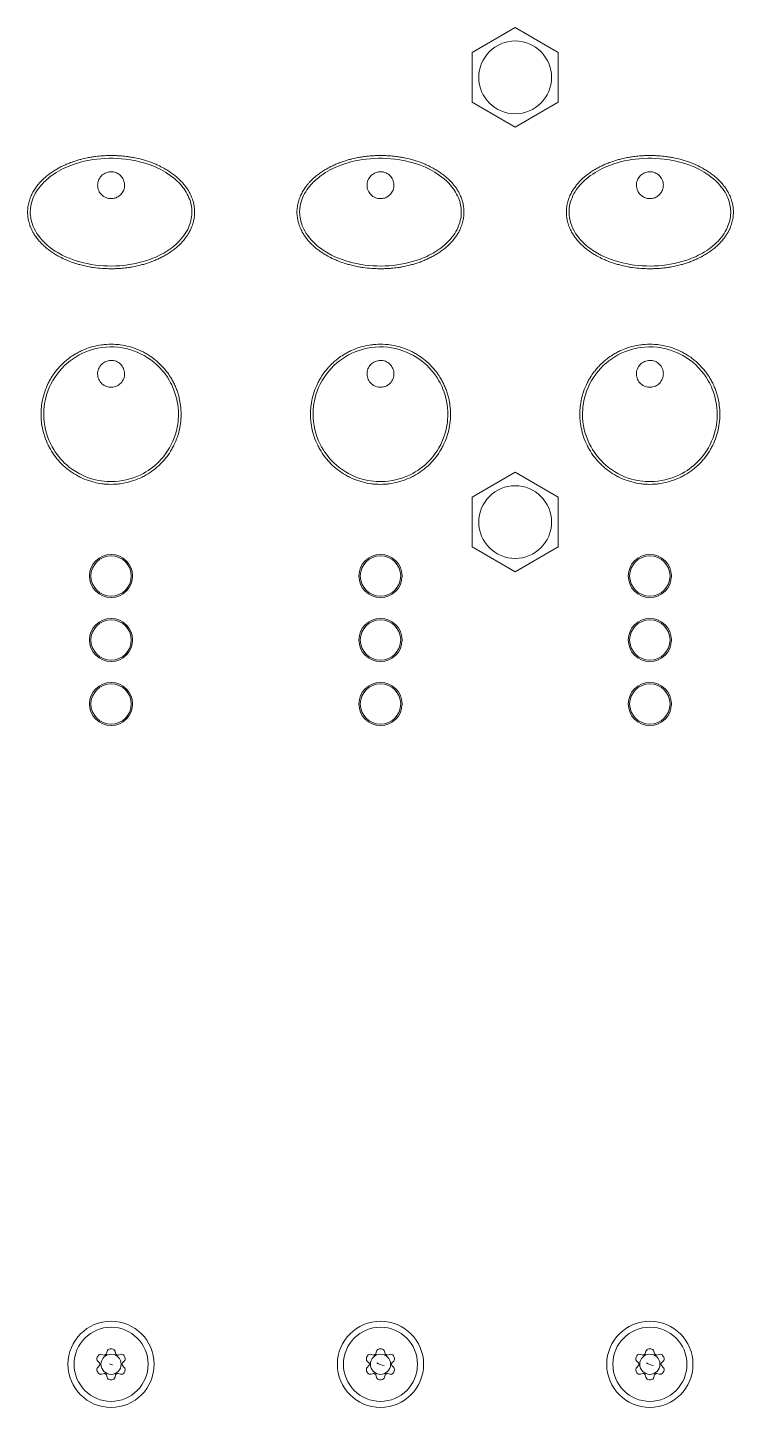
# Model space of a CAD drawing. Header units: millimetres. Extents: x 20 to 1660, y 4 to 1168.
# Drawn here: x 276.2 to 328.6, y 453.7 to 556 of the extents above; entities that cross this region are included whole.
import ezdxf

# ---------------------------------------------------------------- set-up
doc = ezdxf.new("R2010")
doc.units = ezdxf.units.MM
doc.header["$LTSCALE"] = 4
doc.layers.add('Visible Edges(A H Standard)', color=7, linetype='Continuous', lineweight=18)

msp = doc.modelspace()

# ---------------------------------------------------------------- linework, layer by layer
at = {"layer": 'Visible Edges(A H Standard)'}
for p, q in [((312.376, 556.05), (309.176, 554.202)), ((315.576, 554.202), (312.376, 556.05)), ((309.176, 554.202), (309.176, 550.507)), ((315.576, 550.507), (315.576, 554.202)), ((309.176, 550.507), (312.376, 548.659)), ((312.376, 548.659), (315.576, 550.507)), ((312.376, 523.05), (309.176, 521.202)), ((315.576, 521.202), (312.376, 523.05)), ((309.176, 521.202), (309.176, 517.507)), ((315.576, 517.507), (315.576, 521.202)), ((309.176, 517.507), (312.376, 515.659)), ((312.376, 515.659), (315.576, 517.507)), ((282.037, 457.645), (282.084, 457.818)), ((282.669, 457.818), (282.715, 457.645)), ((302.037, 457.645), (302.084, 457.818)), ((302.669, 457.818), (302.715, 457.645)), ((322.037, 457.645), (322.084, 457.818)), ((322.669, 457.818), (322.715, 457.645)), ((281.523, 456.956), (281.396, 457.083)), ((281.396, 456.626), (281.523, 456.753)), ((281.689, 457.59), (281.862, 457.543)), ((282.891, 457.543), (283.064, 457.59)), ((283.357, 457.083), (283.23, 456.956)), ((283.23, 456.753), (283.357, 456.626)), ((301.523, 456.956), (301.396, 457.083)), ((301.396, 456.626), (301.523, 456.753)), ((301.689, 457.59), (301.862, 457.543)), ((302.891, 457.543), (303.064, 457.59)), ((303.357, 457.083), (303.23, 456.956)), ((303.23, 456.753), (303.357, 456.626)), ((321.523, 456.956), (321.396, 457.083)), ((321.396, 456.626), (321.523, 456.753)), ((321.689, 457.59), (321.862, 457.543)), ((322.891, 457.543), (323.064, 457.59)), ((323.357, 457.083), (323.23, 456.956)), ((323.23, 456.753), (323.357, 456.626)), ((281.862, 456.166), (281.689, 456.119)), ((282.084, 455.891), (282.037, 456.064)), ((282.715, 456.064), (282.669, 455.891)), ((283.064, 456.119), (282.891, 456.166)), ((301.862, 456.166), (301.689, 456.119)), ((302.084, 455.891), (302.037, 456.064)), ((302.715, 456.064), (302.669, 455.891)), ((303.064, 456.119), (302.891, 456.166)), ((321.862, 456.166), (321.689, 456.119)), ((322.084, 455.891), (322.037, 456.064)), ((322.715, 456.064), (322.669, 455.891)), ((323.064, 456.119), (322.891, 456.166))]:
    msp.add_line(p, q, dxfattribs=at)
for centre, radius in [((312.376, 552.355), 2.7), ((312.376, 519.355), 2.7), ((282.376, 515.355), 1.6), ((282.376, 515.355), 1.5), ((302.376, 515.355), 1.6), ((302.376, 515.355), 1.5), ((322.376, 515.355), 1.6), ((322.376, 515.355), 1.5), ((282.376, 510.605), 1.6), ((282.376, 510.605), 1.5), ((302.376, 510.605), 1.6), ((302.376, 510.605), 1.5), ((322.376, 510.605), 1.6), ((322.376, 510.605), 1.5), ((282.376, 505.855), 1.6), ((282.376, 505.855), 1.5), ((302.376, 505.855), 1.6), ((302.376, 505.855), 1.5), ((322.376, 505.855), 1.6), ((322.376, 505.855), 1.5), ((282.376, 456.855), 3.2), ((302.376, 456.855), 3.2), ((322.376, 456.855), 3.2), ((282.376, 456.855), 2.75), ((302.376, 456.855), 2.75), ((322.376, 456.855), 2.75), ((282.376, 456.855), 0.75), ((302.376, 456.855), 0.75), ((322.376, 456.855), 0.75)]:
    msp.add_circle(centre, radius, dxfattribs=at)
for centre, radius, start, end in [((282.325, 457.753), 0.25, 93.26057, 165), ((282.376, 456.855), 1.15, 86.73943, 93.26057), ((282.428, 457.753), 0.25, 15, 86.73943), ((302.325, 457.753), 0.25, 93.26057, 165), ((302.376, 456.855), 1.15, 86.73943, 93.26057), ((302.428, 457.753), 0.25, 15, 86.73943), ((322.325, 457.753), 0.25, 93.26057, 165), ((322.376, 456.855), 1.15, 86.73943, 93.26057), ((322.428, 457.753), 0.25, 15, 86.73943), ((281.573, 457.259), 0.25, 153.26057, 225), ((282.376, 456.855), 1.15, 146.73943, 153.26057), ((281.624, 457.348), 0.25, 75, 146.73943), ((281.452, 456.885), 0.1, 358.09804, 45), ((281.452, 456.824), 0.1, 315, 1.90196), ((282.376, 456.855), 0.825, 178.09804, 181.90196), ((281.888, 457.64), 0.1, 255, 301.90196), ((282.376, 456.855), 0.825, 118.09804, 121.90196), ((281.941, 457.671), 0.1, 298.09804, 345), ((282.876, 458.255), 1.5, 245.86322, 254.82913), ((282.812, 457.671), 0.1, 195, 241.90196), ((282.376, 456.855), 0.825, 58.09804, 61.90196), ((282.865, 457.64), 0.1, 238.09804, 285), ((283.129, 457.348), 0.25, 33.26057, 105), ((283.301, 456.885), 0.1, 135, 181.90196), ((282.376, 456.855), 0.825, 358.09804, 1.90196), ((283.301, 456.824), 0.1, 178.09804, 225), ((282.376, 456.855), 1.15, 26.73943, 33.26057), ((283.18, 457.259), 0.25, 315, 26.73943), ((301.573, 457.259), 0.25, 153.26057, 225), ((302.376, 456.855), 1.15, 146.73943, 153.26057), ((301.624, 457.348), 0.25, 75, 146.73943), ((301.452, 456.885), 0.1, 358.09804, 45), ((301.452, 456.824), 0.1, 315, 1.90196), ((302.376, 456.855), 0.825, 178.09804, 181.90196), ((301.888, 457.64), 0.1, 255, 301.90196), ((302.376, 456.855), 0.825, 118.09804, 121.90196), ((301.941, 457.671), 0.1, 298.09804, 345), ((302.876, 458.255), 1.5, 239.44504, 261.24731), ((302.812, 457.671), 0.1, 195, 241.90196), ((302.376, 456.855), 0.825, 58.09804, 61.90196), ((302.865, 457.64), 0.1, 238.09804, 285), ((303.129, 457.348), 0.25, 33.26057, 105), ((303.301, 456.885), 0.1, 135, 181.90196), ((302.376, 456.855), 0.825, 358.09804, 1.90196), ((303.301, 456.824), 0.1, 178.09804, 225), ((302.376, 456.855), 1.15, 26.73943, 33.26057), ((303.18, 457.259), 0.25, 315, 26.73943), ((321.573, 457.259), 0.25, 153.26057, 225), ((322.376, 456.855), 1.15, 146.73943, 153.26057), ((321.624, 457.348), 0.25, 75, 146.73943), ((321.452, 456.885), 0.1, 358.09804, 45), ((321.452, 456.824), 0.1, 315, 1.90196), ((322.376, 456.855), 0.825, 178.09804, 181.90196), ((321.888, 457.64), 0.1, 255, 301.90196), ((322.376, 456.855), 0.825, 118.09804, 121.90196), ((321.941, 457.671), 0.1, 298.09804, 345), ((322.876, 458.255), 1.5, 239.44504, 261.24731), ((322.812, 457.671), 0.1, 195, 241.90196), ((322.376, 456.855), 0.825, 58.09804, 61.90196), ((322.865, 457.64), 0.1, 238.09804, 285), ((323.129, 457.348), 0.25, 33.26057, 105), ((323.301, 456.885), 0.1, 135, 181.90196), ((322.376, 456.855), 0.825, 358.09804, 1.90196), ((323.301, 456.824), 0.1, 178.09804, 225), ((322.376, 456.855), 1.15, 26.73943, 33.26057), ((323.18, 457.259), 0.25, 315, 26.73943), ((281.573, 456.45), 0.25, 135, 206.73943), ((282.376, 456.855), 1.15, 206.73943, 213.26057), ((281.624, 456.361), 0.25, 213.26057, 285), ((281.888, 456.069), 0.1, 58.09804, 105), ((282.376, 456.855), 0.825, 238.09804, 241.90196), ((281.941, 456.039), 0.1, 15, 61.90196), ((282.325, 455.956), 0.25, 195, 266.73943), ((282.376, 456.855), 1.15, 266.73943, 273.26057), ((282.428, 455.956), 0.25, 273.26057, 345), ((282.812, 456.039), 0.1, 118.09804, 165), ((282.376, 456.855), 0.825, 298.09804, 301.90196), ((282.865, 456.069), 0.1, 75, 121.90196), ((283.129, 456.361), 0.25, 255, 326.73943), ((282.376, 456.855), 1.15, 326.73943, 333.26057), ((283.18, 456.45), 0.25, 333.26057, 45), ((301.573, 456.45), 0.25, 135, 206.73943), ((302.376, 456.855), 1.15, 206.73943, 213.26057), ((301.624, 456.361), 0.25, 213.26057, 285), ((301.888, 456.069), 0.1, 58.09804, 105), ((302.376, 456.855), 0.825, 238.09804, 241.90196), ((301.941, 456.039), 0.1, 15, 61.90196), ((302.325, 455.956), 0.25, 195, 266.73943), ((302.376, 456.855), 1.15, 266.73943, 273.26057), ((302.428, 455.956), 0.25, 273.26057, 345), ((302.812, 456.039), 0.1, 118.09804, 165), ((302.376, 456.855), 0.825, 298.09804, 301.90196), ((302.865, 456.069), 0.1, 75, 121.90196), ((303.129, 456.361), 0.25, 255, 326.73943), ((302.376, 456.855), 1.15, 326.73943, 333.26057), ((303.18, 456.45), 0.25, 333.26057, 45), ((321.573, 456.45), 0.25, 135, 206.73943), ((322.376, 456.855), 1.15, 206.73943, 213.26057), ((321.624, 456.361), 0.25, 213.26057, 285), ((321.888, 456.069), 0.1, 58.09804, 105), ((322.376, 456.855), 0.825, 238.09804, 241.90196), ((321.941, 456.039), 0.1, 15, 61.90196), ((322.325, 455.956), 0.25, 195, 266.73943), ((322.376, 456.855), 1.15, 266.73943, 273.26057), ((322.428, 455.956), 0.25, 273.26057, 345), ((322.812, 456.039), 0.1, 118.09804, 165), ((322.376, 456.855), 0.825, 298.09804, 301.90196), ((322.865, 456.069), 0.1, 75, 121.90196), ((323.129, 456.361), 0.25, 255, 326.73943), ((322.376, 456.855), 1.15, 326.73943, 333.26057), ((323.18, 456.45), 0.25, 333.26057, 45)]:
    msp.add_arc(centre, radius, start, end, dxfattribs=at)
for points, knots in [([(276.176, 542.355), (276.176, 542.486), (276.195, 542.748), (276.261, 543.068), (276.356, 543.375), (276.453, 543.609), (276.597, 543.887), (276.728, 544.097), (276.889, 544.318), (277.004, 544.458), (277.122, 544.59), (277.203, 544.675), (277.327, 544.799), (277.456, 544.917), (277.655, 545.084), (277.838, 545.223), (278.072, 545.384), (278.263, 545.504), (278.507, 545.642), (278.704, 545.744), (278.955, 545.862), (279.157, 545.948), (279.463, 546.067), (279.774, 546.172), (280.193, 546.29), (280.51, 546.363), (280.828, 546.423), (281.04, 546.457), (281.36, 546.5), (281.681, 546.531), (282.164, 546.557), (282.594, 546.557), (283.077, 546.531), (283.397, 546.5), (283.716, 546.457), (283.929, 546.423), (284.247, 546.363), (284.565, 546.291), (285.036, 546.158), (285.449, 546.014), (285.903, 545.818), (286.2, 545.668), (286.49, 545.503), (286.68, 545.385), (286.914, 545.224), (287.097, 545.086), (287.319, 544.9), (287.489, 544.74), (287.671, 544.548), (287.787, 544.413), (287.898, 544.271), (287.969, 544.174), (288.072, 544.022), (288.168, 543.863), (288.283, 543.641), (288.359, 543.467), (288.424, 543.287), (288.462, 543.164), (288.511, 542.976), (288.547, 542.783), (288.578, 542.489), (288.579, 542.225), (288.545, 541.899), (288.491, 541.643), (288.411, 541.381), (288.353, 541.232), (288.303, 541.116), (288.276, 541.059), (288.235, 540.974), (288.191, 540.892), (288.107, 540.744), (288.008, 540.589), (287.847, 540.367), (287.693, 540.184), (287.49, 539.97), (287.319, 539.81), (287.098, 539.624), (286.916, 539.486), (286.682, 539.326), (286.491, 539.207), (286.247, 539.068), (286.049, 538.965), (285.798, 538.847), (285.595, 538.761), (285.34, 538.662), (285.135, 538.59), (284.876, 538.508), (284.667, 538.449), (284.351, 538.369), (284.033, 538.303), (283.607, 538.234), (283.286, 538.198), (282.966, 538.172), (282.752, 538.161), (282.43, 538.153), (282.107, 538.155), (281.624, 538.181), (281.196, 538.226), (280.717, 538.304), (280.401, 538.37), (280.086, 538.449), (279.876, 538.508), (279.564, 538.606), (279.255, 538.718), (278.849, 538.892), (278.552, 539.041), (278.262, 539.206), (278.071, 539.325), (277.837, 539.486), (277.654, 539.625), (277.433, 539.811), (277.263, 539.97), (277.059, 540.185), (276.905, 540.369), (276.744, 540.59), (276.645, 540.744), (276.553, 540.905), (276.496, 541.016), (276.431, 541.158), (276.382, 541.274), (276.328, 541.425), (276.29, 541.548), (276.242, 541.737), (276.193, 541.993), (276.176, 542.223), (276.176, 542.355)], [-2.7242096, -2.7242096, -2.7242096, -2.7242096, -2.6958324, -2.6674552, -2.6532666, -2.6248894, -2.6107008, -2.5823237, -2.5681351, -2.5468522, -2.5397579, -2.5255693, -2.518475, -2.4971921, -2.4830035, -2.4546263, -2.4404377, -2.4120606, -2.397872, -2.3694948, -2.3553062, -2.326929, -2.3127404, -2.2701747, -2.2417975, -2.1992317, -2.1850431, -2.1566659, -2.1424773, -2.0999116, -2.0715344, -2.01478, -1.9864028, -1.943837, -1.9296485, -1.9012713, -1.8870827, -1.8445169, -1.8161397, -1.7593854, -1.7310082, -1.6884424, -1.6742538, -1.6458766, -1.631688, -1.6033108, -1.5891223, -1.5607451, -1.5465565, -1.5252736, -1.5181793, -1.5039907, -1.4968964, -1.4756135, -1.4614249, -1.440142, -1.4330477, -1.4188592, -1.4117649, -1.390482, -1.3762934, -1.3479162, -1.3337276, -1.3053504, -1.2911618, -1.2734261, -1.2698789, -1.2627846, -1.2592375, -1.2485961, -1.2415018, -1.2202189, -1.2060303, -1.1776531, -1.1634645, -1.1350873, -1.1208987, -1.0925216, -1.078333, -1.0499558, -1.0357672, -1.00739, -0.9932014, -0.9648242, -0.9506356, -0.9222585, -0.9080699, -0.8796927, -0.8655041, -0.8229383, -0.7945611, -0.7519954, -0.7378068, -0.7094296, -0.695241, -0.6526752, -0.624298, -0.5675437, -0.5391665, -0.4966007, -0.4824121, -0.4540349, -0.4398463, -0.3972806, -0.3689034, -0.3263376, -0.312149, -0.2837718, -0.2695832, -0.2412061, -0.2270175, -0.1986403, -0.1844517, -0.1560745, -0.1418859, -0.120603, -0.1135087, -0.0993201, -0.0922258, -0.0780373, -0.070943, -0.0567544, -0.0496601, -0.0283772, 0, 0, 0, 0]), ([(276.376, 542.355), (276.376, 542.006), (276.449, 541.652), (276.782, 540.81), (277.128, 540.366), (277.817, 539.733), (278.147, 539.502), (279.152, 538.931), (279.878, 538.682), (281.402, 538.369), (282.22, 538.32), (283.798, 538.434), (284.576, 538.591), (285.754, 539.031), (286.189, 539.243), (286.995, 539.773), (287.37, 540.092), (287.826, 540.669), (287.955, 540.865), (288.227, 541.402), (288.34, 541.776), (288.394, 542.483), (288.354, 542.824), (288.144, 543.527), (287.944, 543.885), (287.346, 544.656), (286.893, 545.023), (285.499, 545.869), (284.467, 546.168), (282.633, 546.388), (281.812, 546.374), (280.46, 546.164), (279.908, 546.023), (278.884, 545.629), (278.407, 545.385), (277.694, 544.869), (277.439, 544.646), (276.93, 544.073), (276.684, 543.692), (276.434, 542.98), (276.376, 542.666), (276.376, 542.355)], [-2.7242096, -2.7242096, -2.7242096, -2.7242096, -2.6428086, -2.6428086, -2.5075609, -2.5075609, -2.4044367, -2.4044367, -2.2031544, -2.2031544, -1.9846818, -1.9846818, -1.7742985, -1.7742985, -1.6484195, -1.6484195, -1.5234998, -1.5234998, -1.4664803, -1.4664803, -1.3777594, -1.3777594, -1.300756, -1.300756, -1.2040727, -1.2040727, -1.0576754, -1.0576754, -0.7763993, -0.7763993, -0.5575586, -0.5575586, -0.4063312, -0.4063312, -0.265677, -0.265677, -0.1797185, -0.1797185, -0.072553, -0.072553, 0, 0, 0, 0]), ([(296.176, 542.355), (296.176, 542.486), (296.195, 542.748), (296.261, 543.068), (296.356, 543.375), (296.453, 543.609), (296.597, 543.887), (296.728, 544.097), (296.889, 544.318), (297.004, 544.458), (297.122, 544.59), (297.203, 544.675), (297.327, 544.799), (297.456, 544.917), (297.655, 545.084), (297.838, 545.223), (298.072, 545.384), (298.263, 545.504), (298.507, 545.642), (298.704, 545.744), (298.955, 545.862), (299.157, 545.948), (299.463, 546.067), (299.774, 546.172), (300.193, 546.29), (300.51, 546.363), (300.828, 546.423), (301.04, 546.457), (301.36, 546.5), (301.681, 546.531), (302.164, 546.557), (302.594, 546.557), (303.077, 546.531), (303.397, 546.5), (303.716, 546.457), (303.929, 546.423), (304.247, 546.363), (304.565, 546.291), (305.036, 546.158), (305.449, 546.014), (305.903, 545.818), (306.2, 545.668), (306.49, 545.503), (306.68, 545.385), (306.914, 545.224), (307.097, 545.086), (307.319, 544.9), (307.489, 544.74), (307.671, 544.548), (307.787, 544.413), (307.898, 544.271), (307.969, 544.174), (308.072, 544.022), (308.168, 543.863), (308.283, 543.641), (308.359, 543.467), (308.424, 543.287), (308.462, 543.164), (308.511, 542.976), (308.547, 542.783), (308.578, 542.489), (308.579, 542.225), (308.545, 541.899), (308.491, 541.643), (308.411, 541.381), (308.353, 541.232), (308.303, 541.116), (308.276, 541.059), (308.235, 540.974), (308.191, 540.892), (308.107, 540.744), (308.008, 540.589), (307.847, 540.367), (307.693, 540.184), (307.49, 539.97), (307.319, 539.81), (307.098, 539.624), (306.916, 539.486), (306.682, 539.326), (306.491, 539.207), (306.247, 539.068), (306.049, 538.965), (305.798, 538.847), (305.595, 538.761), (305.34, 538.662), (305.135, 538.59), (304.876, 538.508), (304.667, 538.449), (304.351, 538.369), (304.033, 538.303), (303.607, 538.234), (303.286, 538.198), (302.966, 538.172), (302.752, 538.161), (302.43, 538.153), (302.107, 538.155), (301.624, 538.181), (301.196, 538.226), (300.717, 538.304), (300.401, 538.37), (300.086, 538.449), (299.876, 538.508), (299.564, 538.606), (299.255, 538.718), (298.849, 538.892), (298.552, 539.041), (298.262, 539.206), (298.071, 539.325), (297.837, 539.486), (297.654, 539.625), (297.433, 539.811), (297.263, 539.97), (297.059, 540.185), (296.905, 540.369), (296.744, 540.59), (296.645, 540.744), (296.553, 540.905), (296.496, 541.016), (296.431, 541.158), (296.382, 541.274), (296.328, 541.425), (296.29, 541.548), (296.242, 541.737), (296.193, 541.993), (296.176, 542.223), (296.176, 542.355)], [-2.7242096, -2.7242096, -2.7242096, -2.7242096, -2.6958324, -2.6674552, -2.6532666, -2.6248894, -2.6107008, -2.5823237, -2.5681351, -2.5468522, -2.5397579, -2.5255693, -2.518475, -2.4971921, -2.4830035, -2.4546263, -2.4404377, -2.4120606, -2.397872, -2.3694948, -2.3553062, -2.326929, -2.3127404, -2.2701747, -2.2417975, -2.1992317, -2.1850431, -2.1566659, -2.1424773, -2.0999116, -2.0715344, -2.01478, -1.9864028, -1.943837, -1.9296485, -1.9012713, -1.8870827, -1.8445169, -1.8161397, -1.7593854, -1.7310082, -1.6884424, -1.6742538, -1.6458766, -1.631688, -1.6033108, -1.5891223, -1.5607451, -1.5465565, -1.5252736, -1.5181793, -1.5039907, -1.4968964, -1.4756135, -1.4614249, -1.440142, -1.4330477, -1.4188592, -1.4117649, -1.390482, -1.3762934, -1.3479162, -1.3337276, -1.3053504, -1.2911618, -1.2734261, -1.2698789, -1.2627846, -1.2592375, -1.2485961, -1.2415018, -1.2202189, -1.2060303, -1.1776531, -1.1634645, -1.1350873, -1.1208987, -1.0925216, -1.078333, -1.0499558, -1.0357672, -1.00739, -0.9932014, -0.9648242, -0.9506356, -0.9222585, -0.9080699, -0.8796927, -0.8655041, -0.8229383, -0.7945611, -0.7519954, -0.7378068, -0.7094296, -0.695241, -0.6526752, -0.624298, -0.5675437, -0.5391665, -0.4966007, -0.4824121, -0.4540349, -0.4398463, -0.3972806, -0.3689034, -0.3263376, -0.312149, -0.2837718, -0.2695832, -0.2412061, -0.2270175, -0.1986403, -0.1844517, -0.1560745, -0.1418859, -0.120603, -0.1135087, -0.0993201, -0.0922258, -0.0780373, -0.070943, -0.0567544, -0.0496601, -0.0283772, 0, 0, 0, 0]), ([(296.376, 542.355), (296.376, 542.006), (296.449, 541.652), (296.782, 540.81), (297.128, 540.366), (297.817, 539.733), (298.147, 539.502), (299.152, 538.931), (299.878, 538.682), (301.402, 538.369), (302.22, 538.32), (303.798, 538.434), (304.576, 538.591), (305.754, 539.031), (306.189, 539.243), (306.995, 539.773), (307.37, 540.092), (307.826, 540.669), (307.955, 540.865), (308.227, 541.402), (308.34, 541.776), (308.394, 542.483), (308.354, 542.824), (308.144, 543.527), (307.944, 543.885), (307.346, 544.656), (306.893, 545.023), (305.499, 545.869), (304.467, 546.168), (302.633, 546.388), (301.812, 546.374), (300.46, 546.164), (299.908, 546.023), (298.884, 545.629), (298.407, 545.385), (297.694, 544.869), (297.439, 544.646), (296.93, 544.073), (296.684, 543.692), (296.434, 542.98), (296.376, 542.666), (296.376, 542.355)], [-2.7242096, -2.7242096, -2.7242096, -2.7242096, -2.6428086, -2.6428086, -2.5075609, -2.5075609, -2.4044367, -2.4044367, -2.2031544, -2.2031544, -1.9846818, -1.9846818, -1.7742985, -1.7742985, -1.6484195, -1.6484195, -1.5234998, -1.5234998, -1.4664803, -1.4664803, -1.3777594, -1.3777594, -1.300756, -1.300756, -1.2040727, -1.2040727, -1.0576754, -1.0576754, -0.7763993, -0.7763993, -0.5575586, -0.5575586, -0.4063312, -0.4063312, -0.265677, -0.265677, -0.1797185, -0.1797185, -0.072553, -0.072553, 0, 0, 0, 0]), ([(316.176, 542.355), (316.176, 542.486), (316.195, 542.748), (316.261, 543.068), (316.356, 543.375), (316.453, 543.609), (316.597, 543.887), (316.728, 544.097), (316.889, 544.318), (317.004, 544.458), (317.122, 544.59), (317.203, 544.675), (317.327, 544.799), (317.456, 544.917), (317.655, 545.084), (317.838, 545.223), (318.072, 545.384), (318.263, 545.504), (318.507, 545.642), (318.704, 545.744), (318.955, 545.862), (319.157, 545.948), (319.463, 546.067), (319.774, 546.172), (320.193, 546.29), (320.51, 546.363), (320.828, 546.423), (321.04, 546.457), (321.36, 546.5), (321.681, 546.531), (322.164, 546.557), (322.594, 546.557), (323.077, 546.531), (323.397, 546.5), (323.716, 546.457), (323.929, 546.423), (324.247, 546.363), (324.565, 546.291), (325.036, 546.158), (325.449, 546.014), (325.903, 545.818), (326.2, 545.668), (326.49, 545.503), (326.68, 545.385), (326.914, 545.224), (327.097, 545.086), (327.319, 544.9), (327.489, 544.74), (327.671, 544.548), (327.787, 544.413), (327.898, 544.271), (327.969, 544.174), (328.072, 544.022), (328.168, 543.863), (328.283, 543.641), (328.359, 543.467), (328.424, 543.287), (328.462, 543.164), (328.511, 542.976), (328.547, 542.783), (328.578, 542.489), (328.579, 542.225), (328.545, 541.899), (328.491, 541.643), (328.411, 541.381), (328.353, 541.232), (328.303, 541.116), (328.276, 541.059), (328.235, 540.974), (328.191, 540.892), (328.107, 540.744), (328.008, 540.589), (327.847, 540.367), (327.693, 540.184), (327.49, 539.97), (327.319, 539.81), (327.098, 539.624), (326.916, 539.486), (326.682, 539.326), (326.491, 539.207), (326.247, 539.068), (326.049, 538.965), (325.798, 538.847), (325.595, 538.761), (325.34, 538.662), (325.135, 538.59), (324.876, 538.508), (324.667, 538.449), (324.351, 538.369), (324.033, 538.303), (323.607, 538.234), (323.286, 538.198), (322.966, 538.172), (322.752, 538.161), (322.43, 538.153), (322.107, 538.155), (321.624, 538.181), (321.196, 538.226), (320.717, 538.304), (320.401, 538.37), (320.086, 538.449), (319.876, 538.508), (319.564, 538.606), (319.255, 538.718), (318.849, 538.892), (318.552, 539.041), (318.262, 539.206), (318.071, 539.325), (317.837, 539.486), (317.654, 539.625), (317.433, 539.811), (317.263, 539.97), (317.059, 540.185), (316.905, 540.369), (316.744, 540.59), (316.645, 540.744), (316.553, 540.905), (316.496, 541.016), (316.431, 541.158), (316.382, 541.274), (316.328, 541.425), (316.29, 541.548), (316.242, 541.737), (316.193, 541.993), (316.176, 542.223), (316.176, 542.355)], [-2.7242096, -2.7242096, -2.7242096, -2.7242096, -2.6958324, -2.6674552, -2.6532666, -2.6248894, -2.6107008, -2.5823237, -2.5681351, -2.5468522, -2.5397579, -2.5255693, -2.518475, -2.4971921, -2.4830035, -2.4546263, -2.4404377, -2.4120606, -2.397872, -2.3694948, -2.3553062, -2.326929, -2.3127404, -2.2701747, -2.2417975, -2.1992317, -2.1850431, -2.1566659, -2.1424773, -2.0999116, -2.0715344, -2.01478, -1.9864028, -1.943837, -1.9296485, -1.9012713, -1.8870827, -1.8445169, -1.8161397, -1.7593854, -1.7310082, -1.6884424, -1.6742538, -1.6458766, -1.631688, -1.6033108, -1.5891223, -1.5607451, -1.5465565, -1.5252736, -1.5181793, -1.5039907, -1.4968964, -1.4756135, -1.4614249, -1.440142, -1.4330477, -1.4188592, -1.4117649, -1.390482, -1.3762934, -1.3479162, -1.3337276, -1.3053504, -1.2911618, -1.2734261, -1.2698789, -1.2627846, -1.2592375, -1.2485961, -1.2415018, -1.2202189, -1.2060303, -1.1776531, -1.1634645, -1.1350873, -1.1208987, -1.0925216, -1.078333, -1.0499558, -1.0357672, -1.00739, -0.9932014, -0.9648242, -0.9506356, -0.9222585, -0.9080699, -0.8796927, -0.8655041, -0.8229383, -0.7945611, -0.7519954, -0.7378068, -0.7094296, -0.695241, -0.6526752, -0.624298, -0.5675437, -0.5391665, -0.4966007, -0.4824121, -0.4540349, -0.4398463, -0.3972806, -0.3689034, -0.3263376, -0.312149, -0.2837718, -0.2695832, -0.2412061, -0.2270175, -0.1986403, -0.1844517, -0.1560745, -0.1418859, -0.120603, -0.1135087, -0.0993201, -0.0922258, -0.0780373, -0.070943, -0.0567544, -0.0496601, -0.0283772, 0, 0, 0, 0]), ([(316.376, 542.355), (316.376, 542.006), (316.449, 541.652), (316.782, 540.81), (317.128, 540.366), (317.817, 539.733), (318.147, 539.502), (319.152, 538.931), (319.878, 538.682), (321.402, 538.369), (322.22, 538.32), (323.798, 538.434), (324.576, 538.591), (325.754, 539.031), (326.189, 539.243), (326.995, 539.773), (327.37, 540.092), (327.826, 540.669), (327.955, 540.865), (328.227, 541.402), (328.34, 541.776), (328.394, 542.483), (328.354, 542.824), (328.144, 543.527), (327.944, 543.885), (327.346, 544.656), (326.893, 545.023), (325.499, 545.869), (324.467, 546.168), (322.633, 546.388), (321.812, 546.374), (320.46, 546.164), (319.908, 546.023), (318.884, 545.629), (318.407, 545.385), (317.694, 544.869), (317.439, 544.646), (316.93, 544.073), (316.684, 543.692), (316.434, 542.98), (316.376, 542.666), (316.376, 542.355)], [-2.7242096, -2.7242096, -2.7242096, -2.7242096, -2.6428086, -2.6428086, -2.5075609, -2.5075609, -2.4044367, -2.4044367, -2.2031544, -2.2031544, -1.9846818, -1.9846818, -1.7742985, -1.7742985, -1.6484195, -1.6484195, -1.5234998, -1.5234998, -1.4664803, -1.4664803, -1.3777594, -1.3777594, -1.300756, -1.300756, -1.2040727, -1.2040727, -1.0576754, -1.0576754, -0.7763993, -0.7763993, -0.5575586, -0.5575586, -0.4063312, -0.4063312, -0.265677, -0.265677, -0.1797185, -0.1797185, -0.072553, -0.072553, 0, 0, 0, 0]), ([(281.454, 544.74), (281.496, 544.842), (281.556, 544.937), (281.716, 545.116), (281.82, 545.196), (282.027, 545.297), (282.124, 545.327), (282.314, 545.357), (282.405, 545.358), (282.591, 545.336), (282.684, 545.311), (282.881, 545.226), (282.98, 545.16), (283.162, 544.988), (283.238, 544.878), (283.345, 544.636), (283.374, 544.504), (283.378, 544.244), (283.356, 544.117), (283.266, 543.882), (283.201, 543.776), (283.032, 543.588), (282.927, 543.51), (282.721, 543.41), (282.625, 543.381), (282.435, 543.352), (282.344, 543.351), (282.158, 543.374), (282.064, 543.4), (281.865, 543.487), (281.765, 543.554), (281.585, 543.729), (281.509, 543.839), (281.405, 544.083), (281.377, 544.215), (281.375, 544.475), (281.399, 544.602), (281.446, 544.721), (281.448, 544.727), (281.451, 544.734), (281.454, 544.74)], [-0.62861719, -0.62861719, -0.62861719, -0.62861719, -0.59533888, -0.59533888, -0.55632683, -0.55632683, -0.52606775, -0.52606775, -0.49881138, -0.49881138, -0.46993981, -0.46993981, -0.43446042, -0.43446042, -0.39471214, -0.39471214, -0.35471931, -0.35471931, -0.31633221, -0.31633221, -0.27920398, -0.27920398, -0.24044866, -0.24044866, -0.21035148, -0.21035148, -0.18306882, -0.18306882, -0.15397069, -0.15397069, -0.1180901, -0.1180901, -0.07838253, -0.07838253, -0.03842421, -0.03842421, 0, 0, 0, 0.00208616, 0.00208616, 0.00208616, 0.00208616]), ([(301.454, 544.74), (301.496, 544.842), (301.556, 544.937), (301.716, 545.116), (301.82, 545.196), (302.027, 545.297), (302.124, 545.327), (302.314, 545.357), (302.405, 545.358), (302.591, 545.336), (302.684, 545.311), (302.881, 545.226), (302.98, 545.16), (303.162, 544.988), (303.238, 544.878), (303.345, 544.636), (303.374, 544.504), (303.378, 544.244), (303.356, 544.117), (303.266, 543.882), (303.201, 543.776), (303.032, 543.588), (302.927, 543.51), (302.721, 543.41), (302.625, 543.381), (302.435, 543.352), (302.344, 543.351), (302.158, 543.374), (302.064, 543.4), (301.865, 543.487), (301.765, 543.554), (301.585, 543.729), (301.509, 543.839), (301.405, 544.083), (301.377, 544.215), (301.375, 544.475), (301.399, 544.602), (301.446, 544.721), (301.448, 544.727), (301.451, 544.734), (301.454, 544.74)], [-0.62861719, -0.62861719, -0.62861719, -0.62861719, -0.59533888, -0.59533888, -0.55632683, -0.55632683, -0.52606775, -0.52606775, -0.49881138, -0.49881138, -0.46993981, -0.46993981, -0.43446042, -0.43446042, -0.39471214, -0.39471214, -0.35471931, -0.35471931, -0.31633221, -0.31633221, -0.27920398, -0.27920398, -0.24044866, -0.24044866, -0.21035148, -0.21035148, -0.18306882, -0.18306882, -0.15397069, -0.15397069, -0.1180901, -0.1180901, -0.07838253, -0.07838253, -0.03842421, -0.03842421, 0, 0, 0, 0.00208616, 0.00208616, 0.00208616, 0.00208616]), ([(321.454, 544.74), (321.496, 544.842), (321.556, 544.937), (321.716, 545.116), (321.82, 545.196), (322.027, 545.297), (322.124, 545.327), (322.314, 545.357), (322.405, 545.358), (322.591, 545.336), (322.684, 545.311), (322.881, 545.226), (322.98, 545.16), (323.162, 544.988), (323.238, 544.878), (323.345, 544.636), (323.374, 544.504), (323.378, 544.244), (323.356, 544.117), (323.266, 543.882), (323.201, 543.776), (323.032, 543.588), (322.927, 543.51), (322.721, 543.41), (322.625, 543.381), (322.435, 543.352), (322.344, 543.351), (322.158, 543.374), (322.064, 543.4), (321.865, 543.487), (321.765, 543.554), (321.585, 543.729), (321.509, 543.839), (321.405, 544.083), (321.377, 544.215), (321.375, 544.475), (321.399, 544.602), (321.446, 544.721), (321.448, 544.727), (321.451, 544.734), (321.454, 544.74)], [-0.62861719, -0.62861719, -0.62861719, -0.62861719, -0.59533888, -0.59533888, -0.55632683, -0.55632683, -0.52606775, -0.52606775, -0.49881138, -0.49881138, -0.46993981, -0.46993981, -0.43446042, -0.43446042, -0.39471214, -0.39471214, -0.35471931, -0.35471931, -0.31633221, -0.31633221, -0.27920398, -0.27920398, -0.24044866, -0.24044866, -0.21035148, -0.21035148, -0.18306882, -0.18306882, -0.15397069, -0.15397069, -0.1180901, -0.1180901, -0.07838253, -0.07838253, -0.03842421, -0.03842421, 0, 0, 0, 0.00208616, 0.00208616, 0.00208616, 0.00208616]), ([(287.576, 527.355), (287.576, 527.129), (287.547, 526.677), (287.436, 526.119), (287.271, 525.574), (287.097, 525.154), (286.83, 524.654), (286.578, 524.276), (286.219, 523.838), (285.898, 523.517), (285.46, 523.157), (285.082, 522.903), (284.58, 522.635), (284.159, 522.461), (283.617, 522.296), (283.171, 522.207), (282.606, 522.151), (282.151, 522.151), (281.587, 522.206), (281.141, 522.294), (280.596, 522.46), (280.176, 522.634), (279.676, 522.901), (279.298, 523.153), (278.858, 523.513), (278.537, 523.835), (278.177, 524.273), (277.924, 524.651), (277.656, 525.153), (277.482, 525.573), (277.318, 526.116), (277.229, 526.561), (277.173, 527.126), (277.173, 527.581), (277.228, 528.145), (277.317, 528.591), (277.482, 529.135), (277.656, 529.556), (277.897, 530.006), (278.082, 530.293), (278.284, 530.566), (278.428, 530.741), (278.656, 530.993), (278.901, 531.23), (279.252, 531.518), (279.533, 531.712), (279.825, 531.887), (280.025, 531.994), (280.332, 532.14), (280.647, 532.265), (281.134, 532.412), (281.58, 532.501), (282.145, 532.557), (282.601, 532.558), (283.167, 532.503), (283.613, 532.414), (284.155, 532.25), (284.575, 532.076), (285.077, 531.808), (285.457, 531.555), (285.895, 531.194), (286.216, 530.873), (286.541, 530.478), (286.735, 530.198), (286.91, 529.906), (287.017, 529.705), (287.138, 529.449), (287.225, 529.241), (287.32, 528.974), (287.385, 528.756), (287.468, 528.426), (287.55, 527.977), (287.576, 527.58), (287.576, 527.355)], [-3.1524134, -3.1524134, -3.1524134, -3.1524134, -3.0867381, -3.0210628, -2.9882252, -2.9225499, -2.8897123, -2.824037, -2.7911994, -2.7255241, -2.6926864, -2.6270112, -2.5941735, -2.5284982, -2.4956606, -2.4299853, -2.3971477, -2.3314724, -2.2986348, -2.2329595, -2.2001218, -2.1344466, -2.1016089, -2.0359336, -2.003096, -1.9374207, -1.9045831, -1.8389078, -1.8060702, -1.7403949, -1.7075573, -1.641882, -1.6090443, -1.5433691, -1.5105314, -1.4448561, -1.4120185, -1.3463432, -1.3135056, -1.2642491, -1.2478303, -1.2149927, -1.1985738, -1.1493174, -1.1164797, -1.0672233, -1.0508045, -1.0179668, -1.001548, -0.9522915, -0.9194539, -0.8537786, -0.820941, -0.7552657, -0.7224281, -0.6567528, -0.6239152, -0.5582399, -0.5254022, -0.459727, -0.4268893, -0.361214, -0.3283764, -0.2791199, -0.2627011, -0.2298635, -0.2134447, -0.180607, -0.1641882, -0.1313506, -0.1149317, -0.0656753, 0, 0, 0, 0]), ([(307.576, 527.355), (307.576, 527.129), (307.547, 526.677), (307.436, 526.119), (307.271, 525.574), (307.097, 525.154), (306.83, 524.654), (306.578, 524.276), (306.219, 523.838), (305.898, 523.517), (305.46, 523.157), (305.082, 522.903), (304.58, 522.635), (304.159, 522.461), (303.617, 522.296), (303.171, 522.207), (302.606, 522.151), (302.151, 522.151), (301.587, 522.206), (301.141, 522.294), (300.596, 522.46), (300.176, 522.634), (299.676, 522.901), (299.298, 523.153), (298.858, 523.513), (298.537, 523.835), (298.177, 524.273), (297.924, 524.651), (297.656, 525.153), (297.482, 525.573), (297.318, 526.116), (297.229, 526.561), (297.173, 527.126), (297.173, 527.581), (297.228, 528.145), (297.317, 528.591), (297.482, 529.135), (297.656, 529.556), (297.897, 530.006), (298.082, 530.293), (298.284, 530.566), (298.428, 530.741), (298.656, 530.993), (298.901, 531.23), (299.252, 531.518), (299.533, 531.712), (299.825, 531.887), (300.025, 531.994), (300.332, 532.14), (300.647, 532.265), (301.134, 532.412), (301.58, 532.501), (302.145, 532.557), (302.601, 532.558), (303.167, 532.503), (303.613, 532.414), (304.155, 532.25), (304.575, 532.076), (305.077, 531.808), (305.457, 531.555), (305.895, 531.194), (306.216, 530.873), (306.541, 530.478), (306.735, 530.198), (306.91, 529.906), (307.017, 529.705), (307.138, 529.449), (307.225, 529.241), (307.32, 528.974), (307.385, 528.756), (307.468, 528.426), (307.55, 527.977), (307.576, 527.58), (307.576, 527.355)], [-3.1524134, -3.1524134, -3.1524134, -3.1524134, -3.0867381, -3.0210628, -2.9882252, -2.9225499, -2.8897123, -2.824037, -2.7911994, -2.7255241, -2.6926864, -2.6270112, -2.5941735, -2.5284982, -2.4956606, -2.4299853, -2.3971477, -2.3314724, -2.2986348, -2.2329595, -2.2001218, -2.1344466, -2.1016089, -2.0359336, -2.003096, -1.9374207, -1.9045831, -1.8389078, -1.8060702, -1.7403949, -1.7075573, -1.641882, -1.6090443, -1.5433691, -1.5105314, -1.4448561, -1.4120185, -1.3463432, -1.3135056, -1.2642491, -1.2478303, -1.2149927, -1.1985738, -1.1493174, -1.1164797, -1.0672233, -1.0508045, -1.0179668, -1.001548, -0.9522915, -0.9194539, -0.8537786, -0.820941, -0.7552657, -0.7224281, -0.6567528, -0.6239152, -0.5582399, -0.5254022, -0.459727, -0.4268893, -0.361214, -0.3283764, -0.2791199, -0.2627011, -0.2298635, -0.2134447, -0.180607, -0.1641882, -0.1313506, -0.1149317, -0.0656753, 0, 0, 0, 0]), ([(327.576, 527.355), (327.576, 527.129), (327.547, 526.677), (327.436, 526.119), (327.271, 525.574), (327.097, 525.154), (326.83, 524.654), (326.578, 524.276), (326.219, 523.838), (325.898, 523.517), (325.46, 523.157), (325.082, 522.903), (324.58, 522.635), (324.159, 522.461), (323.617, 522.296), (323.171, 522.207), (322.606, 522.151), (322.151, 522.151), (321.587, 522.206), (321.141, 522.294), (320.596, 522.46), (320.176, 522.634), (319.676, 522.901), (319.298, 523.153), (318.858, 523.513), (318.537, 523.835), (318.177, 524.273), (317.924, 524.651), (317.656, 525.153), (317.482, 525.573), (317.318, 526.116), (317.229, 526.561), (317.173, 527.126), (317.173, 527.581), (317.228, 528.145), (317.317, 528.591), (317.482, 529.135), (317.656, 529.556), (317.897, 530.006), (318.082, 530.293), (318.284, 530.566), (318.428, 530.741), (318.656, 530.993), (318.901, 531.23), (319.252, 531.518), (319.533, 531.712), (319.825, 531.887), (320.025, 531.994), (320.332, 532.14), (320.647, 532.265), (321.134, 532.412), (321.58, 532.501), (322.145, 532.557), (322.601, 532.558), (323.167, 532.503), (323.613, 532.414), (324.155, 532.25), (324.575, 532.076), (325.077, 531.808), (325.457, 531.555), (325.895, 531.194), (326.216, 530.873), (326.541, 530.478), (326.735, 530.198), (326.91, 529.906), (327.017, 529.705), (327.138, 529.449), (327.225, 529.241), (327.32, 528.974), (327.385, 528.756), (327.468, 528.426), (327.55, 527.977), (327.576, 527.58), (327.576, 527.355)], [-3.1524134, -3.1524134, -3.1524134, -3.1524134, -3.0867381, -3.0210628, -2.9882252, -2.9225499, -2.8897123, -2.824037, -2.7911994, -2.7255241, -2.6926864, -2.6270112, -2.5941735, -2.5284982, -2.4956606, -2.4299853, -2.3971477, -2.3314724, -2.2986348, -2.2329595, -2.2001218, -2.1344466, -2.1016089, -2.0359336, -2.003096, -1.9374207, -1.9045831, -1.8389078, -1.8060702, -1.7403949, -1.7075573, -1.641882, -1.6090443, -1.5433691, -1.5105314, -1.4448561, -1.4120185, -1.3463432, -1.3135056, -1.2642491, -1.2478303, -1.2149927, -1.1985738, -1.1493174, -1.1164797, -1.0672233, -1.0508045, -1.0179668, -1.001548, -0.9522915, -0.9194539, -0.8537786, -0.820941, -0.7552657, -0.7224281, -0.6567528, -0.6239152, -0.5582399, -0.5254022, -0.459727, -0.4268893, -0.361214, -0.3283764, -0.2791199, -0.2627011, -0.2298635, -0.2134447, -0.180607, -0.1641882, -0.1313506, -0.1149317, -0.0656753, 0, 0, 0, 0]), ([(287.376, 527.355), (287.376, 527.991), (287.25, 528.639), (286.927, 529.438), (286.828, 529.643), (286.314, 530.539), (285.746, 531.136), (284.419, 531.982), (283.681, 532.242), (282.099, 532.415), (281.254, 532.295), (279.833, 531.718), (279.222, 531.299), (278.204, 530.215), (277.807, 529.527), (277.419, 528.227), (277.351, 527.64), (277.429, 526.315), (277.642, 525.581), (278.286, 524.422), (278.652, 523.969), (279.643, 523.103), (280.309, 522.742), (281.566, 522.389), (282.13, 522.329), (283.42, 522.41), (284.139, 522.618), (285.268, 523.238), (285.708, 523.586), (286.567, 524.533), (286.935, 525.176), (287.301, 526.353), (287.376, 526.855), (287.376, 527.355)], [-3.1524134, -3.1524134, -3.1524134, -3.1524134, -2.9596703, -2.9596703, -2.8912833, -2.8912833, -2.6493965, -2.6493965, -2.4191237, -2.4191237, -2.1708721, -2.1708721, -1.9545522, -1.9545522, -1.7218646, -1.7218646, -1.5467217, -1.5467217, -1.3219667, -1.3219667, -1.1486767, -1.1486767, -0.9257333, -0.9257333, -0.7568414, -0.7568414, -0.5366356, -0.5366356, -0.3698816, -0.3698816, -0.1512386, -0.1512386, 0, 0, 0, 0]), ([(307.376, 527.355), (307.376, 527.991), (307.25, 528.639), (306.927, 529.438), (306.828, 529.643), (306.314, 530.539), (305.746, 531.136), (304.419, 531.982), (303.681, 532.242), (302.099, 532.415), (301.254, 532.295), (299.833, 531.718), (299.222, 531.299), (298.204, 530.215), (297.807, 529.527), (297.419, 528.227), (297.351, 527.64), (297.429, 526.315), (297.642, 525.581), (298.286, 524.422), (298.652, 523.969), (299.643, 523.103), (300.309, 522.742), (301.566, 522.389), (302.13, 522.329), (303.42, 522.41), (304.139, 522.618), (305.268, 523.238), (305.708, 523.586), (306.567, 524.533), (306.935, 525.176), (307.301, 526.353), (307.376, 526.855), (307.376, 527.355)], [-3.1524134, -3.1524134, -3.1524134, -3.1524134, -2.9596703, -2.9596703, -2.8912833, -2.8912833, -2.6493965, -2.6493965, -2.4191237, -2.4191237, -2.1708721, -2.1708721, -1.9545522, -1.9545522, -1.7218646, -1.7218646, -1.5467217, -1.5467217, -1.3219667, -1.3219667, -1.1486767, -1.1486767, -0.9257333, -0.9257333, -0.7568414, -0.7568414, -0.5366356, -0.5366356, -0.3698816, -0.3698816, -0.1512386, -0.1512386, 0, 0, 0, 0]), ([(327.376, 527.355), (327.376, 527.991), (327.25, 528.639), (326.927, 529.438), (326.828, 529.643), (326.314, 530.539), (325.746, 531.136), (324.419, 531.982), (323.681, 532.242), (322.099, 532.415), (321.254, 532.295), (319.833, 531.718), (319.222, 531.299), (318.204, 530.215), (317.807, 529.527), (317.419, 528.227), (317.351, 527.64), (317.429, 526.315), (317.642, 525.581), (318.286, 524.422), (318.652, 523.969), (319.643, 523.103), (320.309, 522.742), (321.566, 522.389), (322.13, 522.329), (323.42, 522.41), (324.139, 522.618), (325.268, 523.238), (325.708, 523.586), (326.567, 524.533), (326.935, 525.176), (327.301, 526.353), (327.376, 526.855), (327.376, 527.355)], [-3.1524134, -3.1524134, -3.1524134, -3.1524134, -2.9596703, -2.9596703, -2.8912833, -2.8912833, -2.6493965, -2.6493965, -2.4191237, -2.4191237, -2.1708721, -2.1708721, -1.9545522, -1.9545522, -1.7218646, -1.7218646, -1.5467217, -1.5467217, -1.3219667, -1.3219667, -1.1486767, -1.1486767, -0.9257333, -0.9257333, -0.7568414, -0.7568414, -0.5366356, -0.5366356, -0.3698816, -0.3698816, -0.1512386, -0.1512386, 0, 0, 0, 0]), ([(283.376, 530.355), (283.376, 530.236), (283.355, 530.119), (283.268, 529.883), (283.197, 529.768), (283.016, 529.575), (282.909, 529.498), (282.671, 529.39), (282.543, 529.36), (282.282, 529.35), (282.152, 529.371), (281.906, 529.462), (281.793, 529.531), (281.599, 529.711), (281.52, 529.821), (281.41, 530.064), (281.38, 530.196), (281.373, 530.463), (281.397, 530.596), (281.494, 530.844), (281.568, 530.958), (281.752, 531.147), (281.861, 531.222), (282.102, 531.325), (282.231, 531.352), (282.492, 531.356), (282.622, 531.333), (282.867, 531.236), (282.979, 531.163), (283.17, 530.978), (283.246, 530.866), (283.35, 530.62), (283.376, 530.488), (283.376, 530.355)], [-0.6310569, -0.6310569, -0.6310569, -0.6310569, -0.59553779, -0.59553779, -0.55535294, -0.55535294, -0.51608844, -0.51608844, -0.47690273, -0.47690273, -0.43769052, -0.43769052, -0.39837089, -0.39837089, -0.35818289, -0.35818289, -0.31802011, -0.31802011, -0.27788868, -0.27788868, -0.23775653, -0.23775653, -0.19847777, -0.19847777, -0.15923674, -0.15923674, -0.11999647, -0.11999647, -0.08026416, -0.08026416, -0.04013012, -0.04013012, 0, 0, 0, 0]), ([(303.376, 530.355), (303.376, 530.236), (303.355, 530.119), (303.268, 529.883), (303.197, 529.768), (303.016, 529.575), (302.909, 529.498), (302.671, 529.39), (302.543, 529.36), (302.282, 529.35), (302.152, 529.371), (301.906, 529.462), (301.793, 529.531), (301.599, 529.711), (301.52, 529.821), (301.41, 530.064), (301.38, 530.196), (301.373, 530.463), (301.397, 530.596), (301.494, 530.844), (301.568, 530.958), (301.752, 531.147), (301.861, 531.222), (302.102, 531.325), (302.231, 531.352), (302.492, 531.356), (302.622, 531.333), (302.867, 531.236), (302.979, 531.163), (303.17, 530.978), (303.246, 530.866), (303.35, 530.62), (303.376, 530.488), (303.376, 530.355)], [-0.6310569, -0.6310569, -0.6310569, -0.6310569, -0.59553779, -0.59553779, -0.55535294, -0.55535294, -0.51608844, -0.51608844, -0.47690273, -0.47690273, -0.43769052, -0.43769052, -0.39837089, -0.39837089, -0.35818289, -0.35818289, -0.31802011, -0.31802011, -0.27788868, -0.27788868, -0.23775653, -0.23775653, -0.19847777, -0.19847777, -0.15923674, -0.15923674, -0.11999647, -0.11999647, -0.08026416, -0.08026416, -0.04013012, -0.04013012, 0, 0, 0, 0]), ([(323.376, 530.355), (323.376, 530.236), (323.355, 530.119), (323.268, 529.883), (323.197, 529.768), (323.016, 529.575), (322.909, 529.498), (322.671, 529.39), (322.543, 529.36), (322.282, 529.35), (322.152, 529.371), (321.906, 529.462), (321.793, 529.531), (321.599, 529.711), (321.52, 529.821), (321.41, 530.064), (321.38, 530.196), (321.373, 530.463), (321.397, 530.596), (321.494, 530.844), (321.568, 530.958), (321.752, 531.147), (321.861, 531.222), (322.102, 531.325), (322.231, 531.352), (322.492, 531.356), (322.622, 531.333), (322.867, 531.236), (322.979, 531.163), (323.17, 530.978), (323.246, 530.866), (323.35, 530.62), (323.376, 530.488), (323.376, 530.355)], [-0.6310569, -0.6310569, -0.6310569, -0.6310569, -0.59553779, -0.59553779, -0.55535294, -0.55535294, -0.51608844, -0.51608844, -0.47690273, -0.47690273, -0.43769052, -0.43769052, -0.39837089, -0.39837089, -0.35818289, -0.35818289, -0.31802011, -0.31802011, -0.27788868, -0.27788868, -0.23775653, -0.23775653, -0.19847777, -0.19847777, -0.15923674, -0.15923674, -0.11999647, -0.11999647, -0.08026416, -0.08026416, -0.04013012, -0.04013012, 0, 0, 0, 0])]:
    msp.add_open_spline(points, degree=3, knots=knots, dxfattribs=at)

doc.saveas('drawing.dxf')
